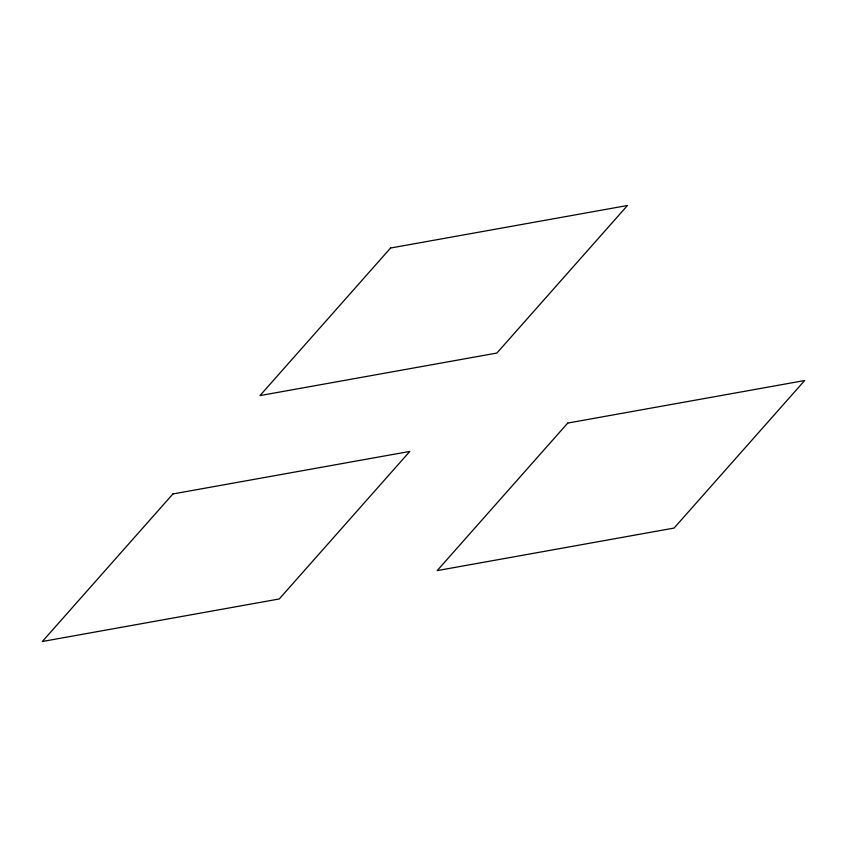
<?xml version="1.0" encoding="UTF-8"?>
<svg xmlns="http://www.w3.org/2000/svg" width="847" height="847" viewBox="0 0 847 847"><rect width="100%" height="100%" fill="white"/><g stroke="black" fill="none" stroke-linecap="round" stroke-linejoin="round"><path stroke-width="1.27" d="M172.926 493.949L42.35 641.497L279.245 598.967L409.821 451.419L172.926 493.949M390.562 248.033L259.987 395.581L496.882 353.051L627.458 205.503L390.562 248.033M567.755 423.066L437.179 570.613L674.074 528.073L804.65 380.536L567.755 423.066"/></g></svg>
